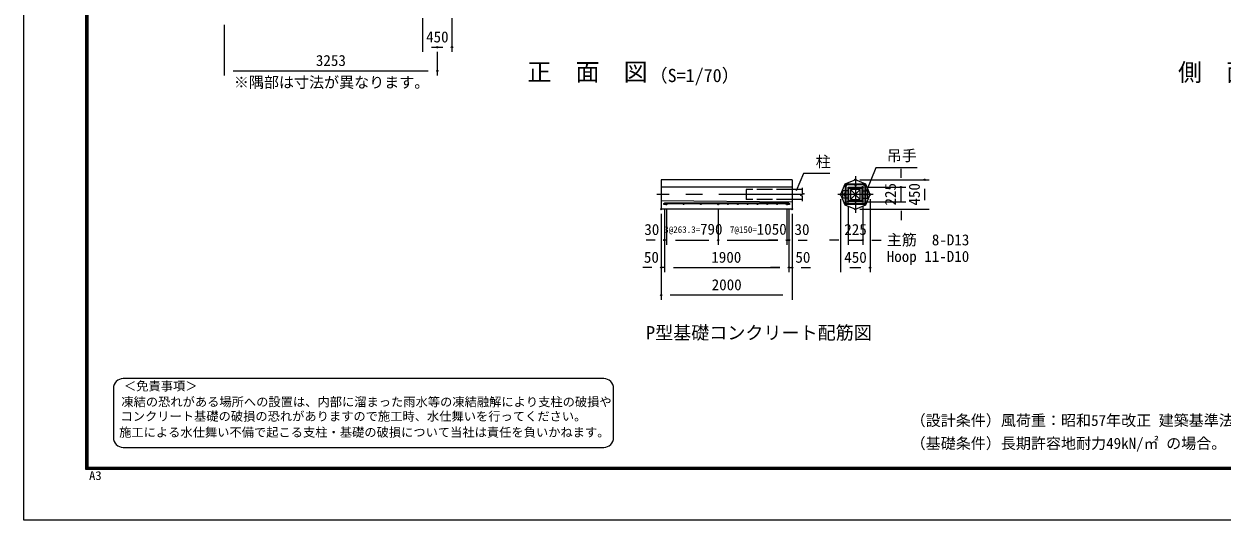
# Model space of a CAD drawing. Units: millimetres, scale not verified. Extents: x -14699 to 14701, y -10394 to 10396.
# Drawn here: x -14699 to 3591, y -10394 to -2815 of the extents above; entities that cross this region are included whole.
import ezdxf
from ezdxf.enums import TextEntityAlignment as Align

# ---------------------------------------------------------------- set-up
doc = ezdxf.new("R2010")
doc.units = ezdxf.units.MM
doc.header["$LTSCALE"] = 40
doc.header["$PDMODE"] = 32
doc.header["$PDSIZE"] = 20
doc.linetypes.add('DASHED', pattern=[7.5, 6, -1.5])
doc.linetypes.add('USER1', pattern=[50.8, 31.75, -6.35, 6.35, -6.35])
for name, color, linetype, lineweight in [('0-0_D-TTL-TXT', 7, 'Continuous', 13), ('0-1_D-STR1', 1, 'Continuous', 25), ('0-2_D-BMK', 2, 'USER1', 13), ('0-3_D-STR3', 3, 'Continuous', 13), ('0-5_D-STR4', 7, 'Continuous', 25), ('0-7_D-STR-DIM', 7, 'Continuous', 13), ('0-A_D-STR-TXT', 7, 'Continuous', 13), ('0-C_D-TTL', 7, 'Continuous', 25)]:
    doc.layers.add(name, color=color, linetype=linetype, lineweight=lineweight)
doc.layers.add('0-9_Defpoints', color=8, linetype='Continuous')
doc.styles.add('ＭＳ ゴシック', font='')
doc.styles.get('ＭＳ ゴシック').set_extended_font_data('MS Gothic')

msp = doc.modelspace()

# ---------------------------------------------------------------- linework, layer by layer
at = {"layer": '0-0_D-TTL-TXT', "color": 2}
for p, q in [((-13332.97, -8383.96), (-13332.97, -9133.96)), ((-5846.32, -8233.96), (-13182.97, -8233.96)), ((-5696.32, -9133.96), (-5696.32, -8383.96)), ((-13182.97, -9283.96), (-5846.32, -9283.96))]:
    msp.add_line(p, q, dxfattribs=at)
for centre, start, end in [((-13182.97, -8383.96), 90, 180), ((-5846.32, -8383.96), 0, 90), ((-13182.97, -9133.96), 180, 270), ((-5846.32, -9133.96), 270, 0)]:
    msp.add_arc(centre, 150, start, end, dxfattribs=at)
at = {"layer": '0-1_D-STR1'}
for p, q in [((-2818.56, -5345.04), (-2971.43, -5345.04)), ((-1931.32, -5495.04), (-2081.32, -5345.04)), ((-1931.32, -5345.04), (-2081.32, -5495.04)), ((-2818.56, -5495.04), (-2971.43, -5495.04))]:
    msp.add_line(p, q, dxfattribs=at)
at = {"layer": '0-1_D-STR1', "linetype": 'DASHED'}
msp.add_line((-2971.43, -5495.04), (-3671.43, -5495.04), dxfattribs=at)
msp.add_lwpolyline([(-2971.43, -5345.04), (-3671.43, -5345.04), (-3671.43, -5495.04)], dxfattribs=at)
at = {"layer": '0-1_D-STR1'}
msp.add_lwpolyline([(-1931.32, -5495.04), (-1931.32, -5345.04), (-2081.32, -5345.04), (-2081.32, -5495.04)], close=True, dxfattribs=at)
at = {"layer": '0-2_D-BMK'}
for p, q in [((-2006.32, -5138.64), (-2006.32, -5701.45)), ((-2818.56, -5420.04), (-5034.83, -5420.04)), ((-1737.18, -5420.04), (-2275.46, -5420.04))]:
    msp.add_line(p, q, dxfattribs=at)
at = {"layer": '0-3_D-STR3'}
for p, q in [((-2161.32, -5281.54), (-2161.32, -5558.54)), ((-2151.32, -5281.54), (-2151.32, -5558.54)), ((-1867.82, -5265.04), (-2144.82, -5265.04)), ((-1867.82, -5275.04), (-2144.82, -5275.04)), ((-1861.32, -5281.54), (-1861.32, -5558.54)), ((-1851.32, -5281.54), (-1851.32, -5558.54)), ((-2195.82, -5475.04), (-2195.82, -5365.04)), ((-2118.82, -5365.04), (-2195.82, -5365.04)), ((-2118.82, -5475.04), (-2195.82, -5475.04)), ((-2170.32, -5440.54), (-2170.32, -5399.54)), ((-2161.32, -5440.54), (-2161.32, -5399.54)), ((-2161.32, -5440.54), (-2161.32, -5399.54)), ((-1893.82, -5365.04), (-1816.82, -5365.04)), ((-1893.82, -5475.04), (-1816.82, -5475.04)), ((-1851.32, -5440.54), (-1851.32, -5399.54)), ((-1842.32, -5440.54), (-1842.32, -5399.54)), ((-1816.82, -5475.04), (-1816.82, -5365.04)), ((-3021.43, -5552.04), (-4921.43, -5552.04)), ((-4921.43, -5552.04), (-4921.43, -5565.04)), ((-3021.43, -5565.04), (-4921.43, -5565.04)), ((-3021.43, -5552.04), (-3021.43, -5565.04)), ((-1867.82, -5565.04), (-2144.82, -5565.04)), ((-1867.82, -5575.04), (-2144.82, -5575.04))]:
    msp.add_line(p, q, dxfattribs=at)
for centre, radius in [((-2144.82, -5281.54), 6.5), ((-2006.32, -5281.54), 6.5), ((-1867.82, -5281.54), 6.5), ((-2144.82, -5420.04), 6.5), ((-1867.82, -5420.04), 6.5), ((-4891.53, -5570.04), 5), ((-4628.03, -5570.04), 5), ((-4364.73, -5570.04), 5), ((-4101.43, -5570.04), 5), ((-3951.43, -5570.04), 5), ((-3801.43, -5570.04), 5), ((-3651.43, -5570.04), 5), ((-3501.43, -5570.04), 5), ((-3351.43, -5570.04), 5), ((-3201.43, -5570.04), 5), ((-3051.43, -5570.04), 5), ((-2144.82, -5558.54), 6.5), ((-2006.32, -5558.54), 6.5), ((-1867.82, -5558.54), 6.5)]:
    msp.add_circle(centre, radius, dxfattribs=at)
for centre, radius, start, end in [((-2144.82, -5281.54), 16.5, 90, 180), ((-1867.82, -5281.54), 16.5, 0, 90), ((-2165.82, -5399.54), 4.5, 0, 180), ((-2165.82, -5440.54), 4.5, 180, 0), ((-1846.82, -5399.54), 4.5, 0, 180), ((-1846.82, -5440.54), 4.5, 180, 0), ((-2144.82, -5558.54), 16.5, 180, 270), ((-1867.82, -5558.54), 16.5, 270, 0)]:
    msp.add_arc(centre, radius, start, end, dxfattribs=at)
at = {"layer": '0-5_D-STR4'}
for p, q in [((-2971.43, -5195.04), (-4971.43, -5195.04)), ((-4971.43, -5195.04), (-4971.43, -5645.04)), ((-2971.43, -5195.04), (-2971.43, -5645.04)), ((-2971.43, -5307.54), (-4971.43, -5307.54)), ((-2103.82, -5322.54), (-2118.82, -5307.54)), ((-1893.82, -5307.54), (-1908.82, -5322.54)), ((-4971.43, -5512.54), (-2971.43, -5532.54)), ((-2971.43, -5645.04), (-4971.43, -5645.04)), ((-2103.82, -5517.54), (-2118.82, -5532.54)), ((-1893.82, -5532.54), (-1908.82, -5517.54))]:
    msp.add_line(p, q, dxfattribs=at)
for points in [[(-1781.32, -5420.04), (-1847.22, -5260.95), (-2006.32, -5195.04), (-2165.42, -5260.95), (-2231.32, -5420.04), (-2165.42, -5579.14), (-2006.32, -5645.04), (-1847.22, -5579.14)], [(-2118.82, -5307.54), (-1893.82, -5307.54), (-1893.82, -5532.54), (-2118.82, -5532.54)], [(-2103.82, -5322.54), (-1908.82, -5322.54), (-1908.82, -5517.54), (-2103.82, -5517.54)]]:
    msp.add_lwpolyline(points, close=True, dxfattribs=at)
at = {"layer": '0-7_D-STR-DIM'}
for p, q in [((-8615.12, -2726.68), (-8615.12, -3241.55)), ((-8165.12, -2726.68), (-8165.12, -3241.55)), ((-11643.12, -2826.68), (-11643.12, -3601.55)), ((-8475.12, -3171.55), (-8305.12, -3171.55)), ((-8390.12, -3241.55), (-8390.12, -3601.55)), ((-11503.12, -3531.55), (-8530.12, -3531.55)), ((-1308, -5167.54), (-1308, -5027.54)), ((-1936.32, -5195.04), (-878, -5195.04)), ((-2788.6, -5409.14), (-2848.51, -5430.95)), ((-2848.51, -5430.95), (-2818.56, -5441.85)), ((-2818.56, -5320.04), (-2818.56, -5398.24)), ((-2818.56, -5398.24), (-2788.6, -5409.14)), ((-2818.56, -5441.85), (-2818.56, -5520.04)), ((-1823.82, -5307.54), (-1238, -5307.54)), ((-1308, -5532.54), (-1308, -5307.54)), ((-948, -5505.04), (-948, -5335.04)), ((-4921.43, -5635.04), (-4921.43, -6187.59)), ((-4921.43, -5635.04), (-4921.43, -6607.59)), ((-4921.43, -5635.04), (-4921.43, -6607.59)), ((-4891.43, -5640.04), (-4891.43, -6187.59)), ((-4891.43, -5640.04), (-4891.43, -6187.59)), ((-4101.43, -5640.04), (-4101.43, -6187.59)), ((-4101.43, -5640.04), (-4101.43, -6187.59)), ((-3051.43, -5640.04), (-3051.43, -6187.59)), ((-3051.43, -5640.04), (-3051.43, -6187.59)), ((-3021.43, -5635.04), (-3021.43, -6607.59)), ((-3021.43, -5635.04), (-3021.43, -6607.59)), ((-3021.43, -5635.04), (-3021.43, -6187.59)), ((-2231.32, -5490.04), (-2231.32, -6608.36)), ((-2118.82, -5602.54), (-2118.82, -6188.36)), ((-1936.32, -5645.04), (-878, -5645.04)), ((-1893.82, -5602.54), (-1893.82, -6188.36)), ((-1823.82, -5532.54), (-1238, -5532.54)), ((-1781.32, -5490.04), (-1781.32, -6608.36)), ((-4971.43, -5715.04), (-4971.43, -6607.59)), ((-4971.43, -5715.04), (-4971.43, -7027.59)), ((-2971.43, -5715.04), (-2971.43, -6607.59)), ((-2971.43, -5715.04), (-2971.43, -7027.59)), ((-1308, -5672.54), (-1308, -5812.54)), ((-5061.43, -6117.59), (-5201.43, -6117.59)), ((-4891.43, -6117.59), (-4921.43, -6117.59)), ((-4751.43, -6117.59), (-4611.43, -6117.59)), ((-4751.43, -6117.59), (-4241.43, -6117.59)), ((-3961.43, -6117.59), (-3191.43, -6117.59)), ((-3191.43, -6117.59), (-3331.43, -6117.59)), ((-3051.43, -6117.59), (-3021.43, -6117.59)), ((-2881.43, -6117.59), (-2741.43, -6117.59)), ((-2258.82, -6118.36), (-2398.82, -6118.36)), ((-2118.82, -6118.36), (-1893.82, -6118.36)), ((-1753.82, -6118.36), (-1613.82, -6118.36)), ((-5111.43, -6537.59), (-5251.43, -6537.59)), ((-4921.43, -6537.59), (-4971.43, -6537.59)), ((-4781.43, -6537.59), (-4641.43, -6537.59)), ((-4781.43, -6537.59), (-3161.43, -6537.59)), ((-3161.43, -6537.59), (-3301.43, -6537.59)), ((-3021.43, -6537.59), (-2971.43, -6537.59)), ((-2831.43, -6537.59), (-2691.43, -6537.59)), ((-2091.32, -6538.36), (-1921.32, -6538.36)), ((-3111.43, -6957.59), (-4831.43, -6957.59))]:
    msp.add_line(p, q, dxfattribs=at)
at = {"layer": '0-9_Defpoints'}
for p in [(-8390.12, -3171.55), (-8165.12, -3171.55), (-8390.12, -3531.55), (-2006.32, -5195.04), (-1893.82, -5307.54), (-1308, -5307.54), (-948, -5195.04), (-2231.32, -5420.04), (-1781.32, -5420.04), (-4971.43, -5645.04), (-4921.43, -5565.04), (-4891.43, -5570.04), (-4101.43, -5570.04), (-3051.43, -5570.04), (-3021.43, -5565.04), (-2971.43, -5645.04), (-2118.82, -5532.54), (-2006.32, -5645.04), (-1893.82, -5532.54), (-1893.82, -5532.54), (-4921.43, -6117.59), (-4101.43, -6117.59), (-3051.43, -6117.59), (-3021.43, -6117.59), (-1893.82, -6118.36), (-4971.43, -6537.59), (-3021.43, -6537.59), (-2971.43, -6537.59), (-1781.32, -6538.36), (-4971.43, -6957.59)]:
    msp.add_point(p, dxfattribs=at)
at = {"layer": '0-A_D-STR-TXT'}
for points in [[(-2396.86, -5101.76), (-2797.18, -5101.76), (-2908.47, -5365.26)], [(-1062.9, -5011.25), (-1695.95, -5011.25), (-1838.77, -5363.19)]]:
    msp.add_lwpolyline(points, dxfattribs=at)
at = {"layer": '0-C_D-TTL', "color": 2}
msp.add_lwpolyline([(-14698.88, 10395.79), (14701.12, 10395.79), (14701.12, -10394.21), (-14698.88, -10394.21)], close=True, dxfattribs=at)
at = {"layer": '0-C_D-TTL'}
for points in [[(-13753.88, 9625.79), (13756.12, 9625.79), (13756.12, -9624.21), (-13753.88, -9624.21)], [(-13745.13, 9617.04), (13747.37, 9617.04), (13747.37, -9615.46), (-13745.13, -9615.46)], [(-13736.38, 9608.29), (13738.62, 9608.29), (13738.62, -9606.71), (-13736.38, -9606.71)], [(-13727.63, 9599.54), (13729.87, 9599.54), (13729.87, -9597.96), (-13727.63, -9597.96)], [(-13718.88, 9590.79), (13721.12, 9590.79), (13721.12, -9589.21), (-13718.88, -9589.21)]]:
    msp.add_lwpolyline(points, close=True, dxfattribs=at)

# ---------------------------------------------------------------- texts
at = {"layer": '0-0_D-TTL-TXT', "style": 'ＭＳ ゴシック'}
for s, height, p in [('正\u3000面\u3000図', 269.5, (-7014.28, -3764.26)), ('（S=1/70）', 202.1, (-5148.18, -3764.1)), ('側\u3000面\u3000図', 269.5, (2919.46, -3768.53)), ('P型基礎コンクリート配筋図', 202.1, (-5200.98, -7693.77)), ('＜免責事項＞ \u3000\u3000', 137.2, (-13171.86, -8456.5)), ('凍結の恐れがある場所への設置は、内部に溜まった雨水等の凍結融解により支柱の破損や', 137.2, (-13212.43, -8697.99)), ('コンクリート基礎の破損の恐れがありますので施工時、水仕舞いを行ってください。', 137.2, (-13224.76, -8918.26)), ('（設計条件）風荷重：昭和57年改正 建築基準法・同施行令に基づく風圧力に準拠。', 168.3, (-1162.45, -9006.82)), ('施工による水仕舞い不備で起こる支柱・基礎の破損について当社は責任を負いかねます。 ', 137.2, (-13245.73, -9162.73)), ('（基礎条件）長期許容地耐力49kN/㎡ の場合。', 168.3, (-1162.45, -9356.82))]:
    msp.add_text(s, height=height, dxfattribs=at).set_placement(p, align=Align.BOTTOM_LEFT)
at = {"layer": '0-7_D-STR-DIM', "style": 'ＭＳ ゴシック'}
for s, height, p in [('450', 168.3, (-8559.87, -3147.94)), ('3253', 168.3, (-10242.28, -3507.94)), ('30', 168.3, (-5228.16, -6089.71)), ('3@263.3=', 100.9, (-4924.05, -6037.5)), ('790', 168.3, (-4378.05, -6085.45)), ('7@150=', 100.9, (-3921.93, -6037.5)), ('1050', 168.3, (-3512.43, -6085.46)), ('30', 168.3, (-2935.6, -6089.71)), ('225', 168.3, (-2175.55, -6089.71)), ('50', 168.3, (-5234.41, -6513.98)), ('1900', 168.3, (-4205.58, -6513.97)), ('50', 168.3, (-2921.97, -6513.98)), ('450', 168.3, (-2176.07, -6514.75)), ('2000', 168.3, (-4199.8, -6933.97))]:
    msp.add_text(s, height=height, dxfattribs=at).set_placement(p, align=Align.BOTTOM_LEFT)
for s, p in [('225', (-1336.66, -5589.27)), ('450', (-971.62, -5589.79))]:
    msp.add_text(s, height=168.3, rotation=90, dxfattribs=at).set_placement(p, align=Align.BOTTOM_LEFT)
at = {"layer": '0-A_D-STR-TXT', "style": 'ＭＳ ゴシック'}
for s, p in [('※隅部は寸法が異なります。', (-11494.79, -3841.51)), ('吊手', (-1527.49, -4960.98)), ('柱', (-2611.84, -5054.16)), ('主筋  8-D13', (-1527.42, -6248.07)), ('Hoop 11-D10', (-1527.42, -6501.24))]:
    msp.add_text(s, height=168.3, dxfattribs=at).set_placement(p, align=Align.BOTTOM_LEFT)
at = {"layer": '0-C_D-TTL', "style": 'ＭＳ ゴシック', "width": 1.05}
msp.add_text('A3', height=134.7, dxfattribs=at).set_placement((-13705.19, -9823.05), align=Align.BOTTOM_LEFT)

doc.saveas('drawing.dxf')
